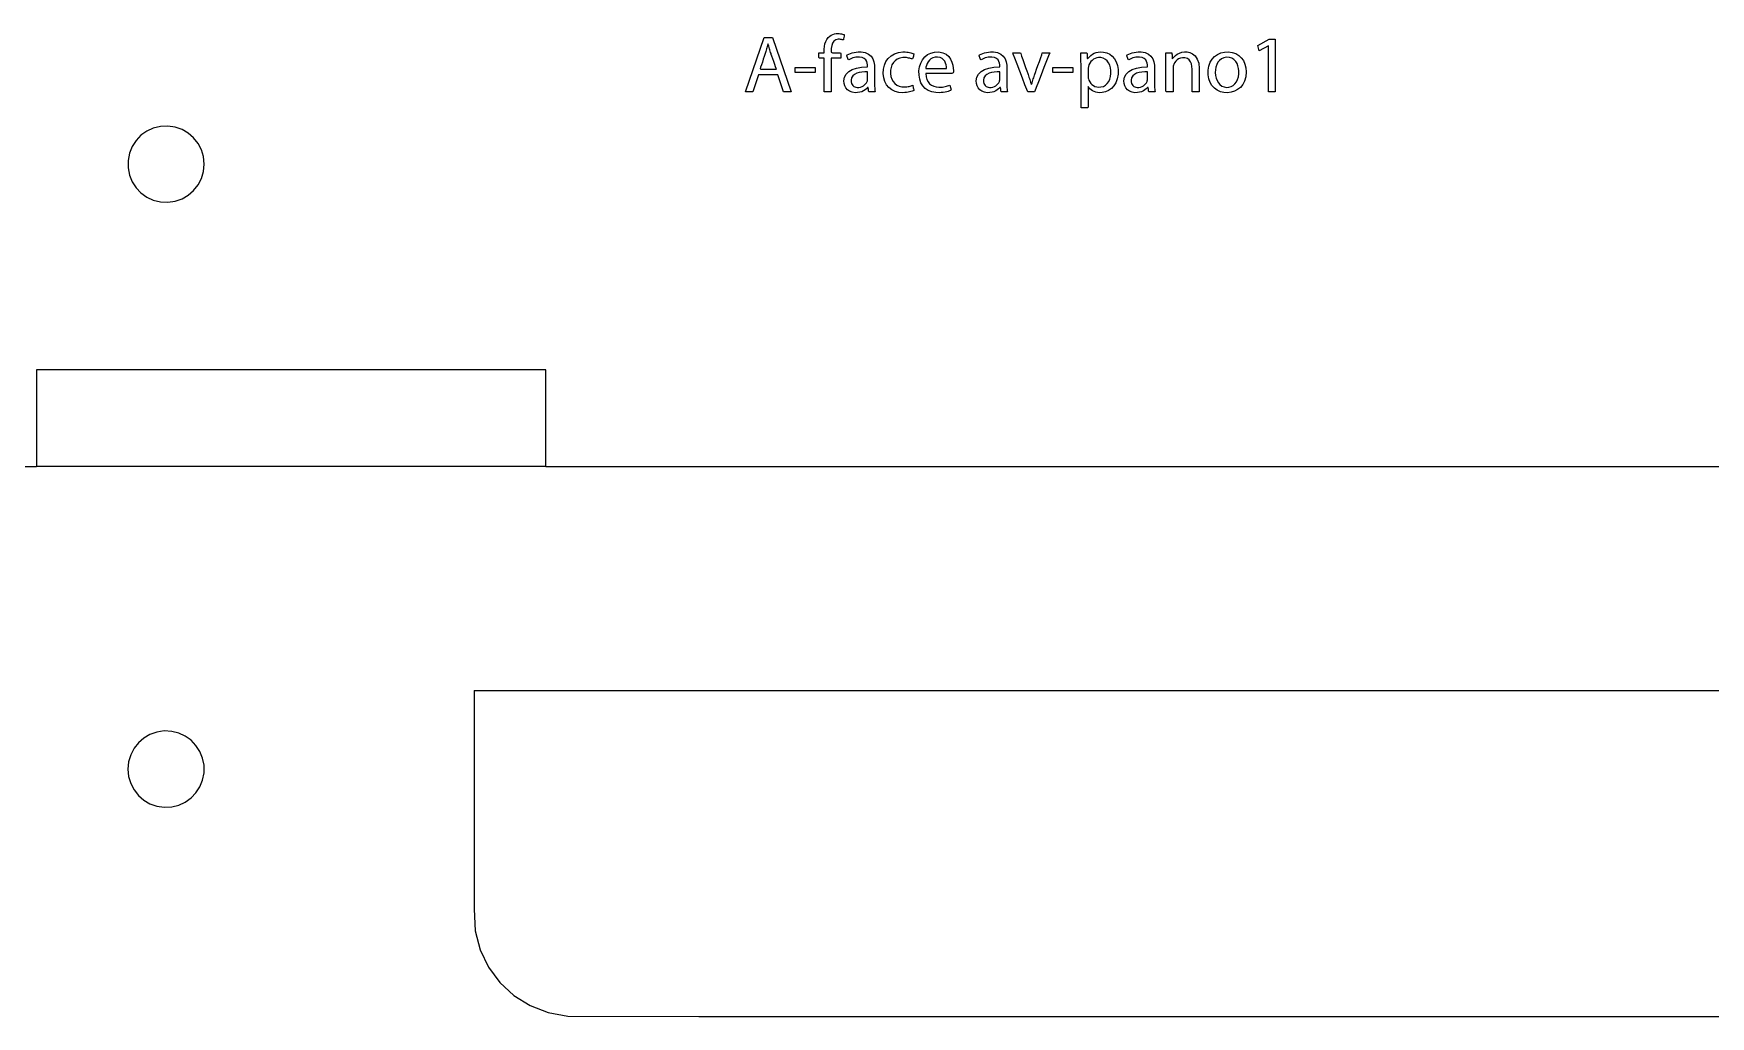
# Model space of a CAD drawing. Header units: metres. Extents: x 0 to 728, y 1000 to 1425.
# Drawn here: x 169.8 to 235.7, y 1282.9 to 1321.5 of the extents above; entities that cross this region are included whole.
import ezdxf

# ---------------------------------------------------------------- set-up
doc = ezdxf.new("R2010")
doc.units = ezdxf.units.M

msp = doc.modelspace()

# ---------------------------------------------------------------- linework, layer by layer
at = {"layer": 'COMPONENT1'}
for p, q in [((174.226, 1317.678), (173.999, 1317.515)), ((174.482, 1317.798), (174.226, 1317.678)), ((174.762, 1317.867), (174.482, 1317.798)), ((175.058, 1317.881), (174.762, 1317.867)), ((175.347, 1317.839), (175.058, 1317.881)), ((175.616, 1317.744), (175.347, 1317.839)), ((175.858, 1317.602), (175.616, 1317.744)), ((176.068, 1317.419), (175.858, 1317.602)), ((173.654, 1317.079), (173.547, 1316.817)), ((173.806, 1317.314), (173.654, 1317.079)), ((173.999, 1317.515), (173.806, 1317.314)), ((176.241, 1317.2), (176.068, 1317.419)), ((176.372, 1316.951), (176.241, 1317.2)), ((176.454, 1316.677), (176.372, 1316.951)), ((173.547, 1316.817), (173.49, 1316.532)), ((173.49, 1316.532), (173.49, 1316.235)), ((176.483, 1316.383), (176.454, 1316.677)), ((176.454, 1316.09), (176.483, 1316.383)), ((173.49, 1316.235), (173.547, 1315.95)), ((173.547, 1315.95), (173.654, 1315.688)), ((173.654, 1315.688), (173.806, 1315.453)), ((176.241, 1315.566), (176.372, 1315.816)), ((176.372, 1315.816), (176.454, 1316.09)), ((173.806, 1315.453), (173.999, 1315.251)), ((173.999, 1315.251), (174.226, 1315.088)), ((174.226, 1315.088), (174.482, 1314.969)), ((174.482, 1314.969), (174.762, 1314.9)), ((175.347, 1314.928), (175.616, 1315.023)), ((175.616, 1315.023), (175.858, 1315.164)), ((175.858, 1315.164), (176.068, 1315.348)), ((176.068, 1315.348), (176.241, 1315.566)), ((174.762, 1314.9), (175.058, 1314.885)), ((175.058, 1314.885), (175.347, 1314.928)), ((189.9, 1308.3), (169.9, 1308.3)), ((169.9, 1308.3), (169.9, 1304.5)), ((189.9, 1304.5), (189.9, 1308.3)), ((143.222, 1304.5), (169.9, 1304.5)), ((189.9, 1304.5), (169.9, 1304.5)), ((189.9, 1304.5), (246.402, 1304.5)), ((187.083, 1295.699), (187.083, 1294.626)), ((187.083, 1295.699), (261.083, 1295.699)), ((187.083, 1294.626), (187.083, 1293.553)), ((174.351, 1293.977), (174.109, 1293.835)), ((174.619, 1294.071), (174.351, 1293.977)), ((174.908, 1294.114), (174.619, 1294.071)), ((175.205, 1294.1), (174.908, 1294.114)), ((175.484, 1294.03), (175.205, 1294.1)), ((175.74, 1293.911), (175.484, 1294.03)), ((175.967, 1293.748), (175.74, 1293.911)), ((173.725, 1293.433), (173.594, 1293.183)), ((173.898, 1293.652), (173.725, 1293.433)), ((174.109, 1293.835), (173.898, 1293.652)), ((176.16, 1293.546), (175.967, 1293.748)), ((176.313, 1293.312), (176.16, 1293.546)), ((176.42, 1293.049), (176.313, 1293.312)), ((187.083, 1293.553), (187.083, 1292.48)), ((173.512, 1292.909), (173.483, 1292.616)), ((173.483, 1292.616), (173.512, 1292.323)), ((173.594, 1293.183), (173.512, 1292.909)), ((176.476, 1292.765), (176.42, 1293.049)), ((176.476, 1292.467), (176.476, 1292.765)), ((173.512, 1292.323), (173.594, 1292.049)), ((173.594, 1292.049), (173.725, 1291.799)), ((176.16, 1291.686), (176.313, 1291.92)), ((176.313, 1291.92), (176.42, 1292.183)), ((176.42, 1292.183), (176.476, 1292.467)), ((187.083, 1292.48), (187.083, 1291.407)), ((173.725, 1291.799), (173.898, 1291.58)), ((173.898, 1291.58), (174.109, 1291.397)), ((174.109, 1291.397), (174.351, 1291.255)), ((174.351, 1291.255), (174.619, 1291.16)), ((175.484, 1291.202), (175.74, 1291.321)), ((175.74, 1291.321), (175.967, 1291.484)), ((175.967, 1291.484), (176.16, 1291.686)), ((187.083, 1291.407), (187.083, 1290.333)), ((174.619, 1291.16), (174.908, 1291.118)), ((174.908, 1291.118), (175.205, 1291.132)), ((175.205, 1291.132), (175.484, 1291.202)), ((187.083, 1290.333), (187.083, 1289.26)), ((187.083, 1289.26), (187.083, 1288.187)), ((187.083, 1288.187), (187.083, 1287.114)), ((187.083, 1287.114), (187.133, 1286.266)), ((187.133, 1286.266), (187.328, 1285.519)), ((187.328, 1285.519), (187.655, 1284.837)), ((187.655, 1284.837), (188.1, 1284.234)), ((188.1, 1284.234), (188.649, 1283.725)), ((188.649, 1283.725), (189.285, 1283.325)), ((189.285, 1283.325), (189.995, 1283.049)), ((189.995, 1283.049), (190.763, 1282.912)), ((190.763, 1282.912), (195.912, 1282.899)), ((195.912, 1282.899), (203.961, 1282.899)), ((203.961, 1282.899), (212.01, 1282.899)), ((212.01, 1282.899), (220.059, 1282.899)), ((220.059, 1282.899), (228.108, 1282.899)), ((228.108, 1282.899), (236.156, 1282.899))]:
    msp.add_line(p, q, dxfattribs=at)
at = {"layer": 'COMPONENT3'}
for p, q in [((197.75, 1319.224), (198.48, 1321.364)), ((198.48, 1321.364), (198.81, 1321.364)), ((198.578, 1320.909), (198.565, 1320.861)), ((198.591, 1320.956), (198.578, 1320.909)), ((198.603, 1321.004), (198.591, 1320.956)), ((198.615, 1321.051), (198.603, 1321.004)), ((198.643, 1321.105), (198.615, 1321.051)), ((198.654, 1321.059), (198.643, 1321.105)), ((198.666, 1321.013), (198.654, 1321.059)), ((198.679, 1320.966), (198.666, 1321.013)), ((198.692, 1320.919), (198.679, 1320.966)), ((198.706, 1320.87), (198.692, 1320.919)), ((198.81, 1321.364), (199.541, 1319.224)), ((200.839, 1320.823), (200.841, 1320.898)), ((200.841, 1320.898), (200.851, 1321.004)), ((200.851, 1321.004), (200.871, 1321.103)), ((200.871, 1321.103), (200.902, 1321.196)), ((200.902, 1321.196), (200.944, 1321.279)), ((200.944, 1321.279), (200.998, 1321.352)), ((200.998, 1321.352), (201.056, 1321.405)), ((201.056, 1321.405), (201.116, 1321.444)), ((201.118, 1320.928), (201.115, 1320.843)), ((201.116, 1321.444), (201.179, 1321.475)), ((201.133, 1321.038), (201.118, 1320.928)), ((201.165, 1321.135), (201.133, 1321.038)), ((201.217, 1321.212), (201.165, 1321.135)), ((201.179, 1321.475), (201.245, 1321.496)), ((201.291, 1321.265), (201.217, 1321.212)), ((201.245, 1321.496), (201.313, 1321.509)), ((201.393, 1321.288), (201.291, 1321.265)), ((201.313, 1321.509), (201.38, 1321.514)), ((201.38, 1321.514), (201.433, 1321.512)), ((201.447, 1321.287), (201.393, 1321.288)), ((201.433, 1321.512), (201.48, 1321.508)), ((201.483, 1321.284), (201.447, 1321.287)), ((201.48, 1321.508), (201.524, 1321.501)), ((201.515, 1321.279), (201.483, 1321.284)), ((201.543, 1321.272), (201.515, 1321.279)), ((201.524, 1321.501), (201.563, 1321.492)), ((201.568, 1321.263), (201.543, 1321.272)), ((201.563, 1321.492), (201.598, 1321.481)), ((201.594, 1321.268), (201.568, 1321.263)), ((201.601, 1321.308), (201.594, 1321.268)), ((201.598, 1321.481), (201.628, 1321.47)), ((201.611, 1321.361), (201.601, 1321.308)), ((201.62, 1321.414), (201.611, 1321.361)), ((201.628, 1321.47), (201.62, 1321.414)), ((217.87, 1321.047), (218.32, 1321.288)), ((217.923, 1320.834), (217.87, 1321.047)), ((218.289, 1321.028), (217.923, 1320.834)), ((218.289, 1319.224), (218.289, 1321.028)), ((218.32, 1321.288), (218.559, 1321.288)), ((218.559, 1321.288), (218.559, 1319.224)), ((198.373, 1320.285), (198.342, 1320.193)), ((198.41, 1320.394), (198.373, 1320.285)), ((198.448, 1320.507), (198.41, 1320.394)), ((198.483, 1320.61), (198.448, 1320.507)), ((198.51, 1320.688), (198.483, 1320.61)), ((198.524, 1320.729), (198.51, 1320.688)), ((198.535, 1320.764), (198.524, 1320.729)), ((198.55, 1320.812), (198.535, 1320.764)), ((198.565, 1320.861), (198.55, 1320.812)), ((198.72, 1320.821), (198.706, 1320.87)), ((198.736, 1320.772), (198.72, 1320.821)), ((198.75, 1320.729), (198.736, 1320.772)), ((198.762, 1320.695), (198.75, 1320.729)), ((198.787, 1320.622), (198.762, 1320.695)), ((198.821, 1320.523), (198.787, 1320.622)), ((198.86, 1320.412), (198.821, 1320.523)), ((198.898, 1320.301), (198.86, 1320.412)), ((198.931, 1320.206), (198.898, 1320.301)), ((200.626, 1320.754), (200.655, 1320.761)), ((200.626, 1320.72), (200.626, 1320.754)), ((200.626, 1320.67), (200.626, 1320.72)), ((200.626, 1320.617), (200.626, 1320.67)), ((200.626, 1320.572), (200.626, 1320.617)), ((200.636, 1320.548), (200.626, 1320.572)), ((200.672, 1320.548), (200.636, 1320.548)), ((200.655, 1320.761), (200.701, 1320.761)), ((200.723, 1320.548), (200.672, 1320.548)), ((200.701, 1320.761), (200.755, 1320.761)), ((200.776, 1320.548), (200.723, 1320.548)), ((200.755, 1320.761), (200.803, 1320.761)), ((200.839, 1320.548), (200.776, 1320.548)), ((200.803, 1320.761), (200.834, 1320.761)), ((200.834, 1320.761), (200.839, 1320.789)), ((200.839, 1320.789), (200.839, 1320.823)), ((200.839, 1320.468), (200.839, 1320.548)), ((200.839, 1320.228), (200.839, 1320.468)), ((200.839, 1319.906), (200.839, 1320.228)), ((201.115, 1320.843), (201.115, 1320.816)), ((201.115, 1320.816), (201.115, 1320.776)), ((201.115, 1320.776), (201.169, 1320.761)), ((201.117, 1320.548), (201.115, 1320.487)), ((201.115, 1320.487), (201.115, 1320.262)), ((201.115, 1320.262), (201.115, 1319.945)), ((201.158, 1320.548), (201.117, 1320.548)), ((201.236, 1320.548), (201.158, 1320.548)), ((201.169, 1320.761), (201.251, 1320.761)), ((201.329, 1320.548), (201.236, 1320.548)), ((201.251, 1320.761), (201.345, 1320.761)), ((201.416, 1320.548), (201.329, 1320.548)), ((201.345, 1320.761), (201.429, 1320.761)), ((201.487, 1320.55), (201.416, 1320.548)), ((201.429, 1320.761), (201.48, 1320.761)), ((201.48, 1320.761), (201.487, 1320.725)), ((201.487, 1320.725), (201.487, 1320.677)), ((201.487, 1320.677), (201.487, 1320.623)), ((201.487, 1320.623), (201.487, 1320.577)), ((201.487, 1320.577), (201.487, 1320.55)), ((201.733, 1320.636), (201.748, 1320.673)), ((201.744, 1320.604), (201.733, 1320.636)), ((201.757, 1320.566), (201.744, 1320.604)), ((201.748, 1320.673), (201.808, 1320.704)), ((201.77, 1320.527), (201.757, 1320.566)), ((201.78, 1320.495), (201.77, 1320.527)), ((201.808, 1320.485), (201.78, 1320.495)), ((201.808, 1320.704), (201.873, 1320.73)), ((201.858, 1320.512), (201.808, 1320.485)), ((201.911, 1320.535), (201.858, 1320.512)), ((201.873, 1320.73), (201.944, 1320.753)), ((201.967, 1320.554), (201.911, 1320.535)), ((201.944, 1320.753), (202.018, 1320.771)), ((202.026, 1320.569), (201.967, 1320.554)), ((202.018, 1320.771), (202.095, 1320.784)), ((202.086, 1320.579), (202.026, 1320.569)), ((202.148, 1320.585), (202.086, 1320.579)), ((202.095, 1320.784), (202.175, 1320.791)), ((202.228, 1320.586), (202.148, 1320.585)), ((202.175, 1320.791), (202.288, 1320.791)), ((202.336, 1320.567), (202.228, 1320.586)), ((202.288, 1320.791), (202.454, 1320.763)), ((202.416, 1320.528), (202.336, 1320.567)), ((202.472, 1320.475), (202.416, 1320.528)), ((202.454, 1320.763), (202.583, 1320.705)), ((202.509, 1320.412), (202.472, 1320.475)), ((202.53, 1320.346), (202.509, 1320.412)), ((202.539, 1320.282), (202.53, 1320.346)), ((202.541, 1320.232), (202.539, 1320.282)), ((202.541, 1320.202), (202.541, 1320.232)), ((202.583, 1320.705), (202.679, 1320.622)), ((202.679, 1320.622), (202.747, 1320.519)), ((202.747, 1320.519), (202.79, 1320.402)), ((202.79, 1320.402), (202.812, 1320.277)), ((202.812, 1320.277), (202.817, 1320.166)), ((203.166, 1320.11), (203.203, 1320.268)), ((203.203, 1320.268), (203.267, 1320.409)), ((203.267, 1320.409), (203.355, 1320.533)), ((203.355, 1320.533), (203.468, 1320.635)), ((203.502, 1320.281), (203.464, 1320.18)), ((203.468, 1320.635), (203.601, 1320.714)), ((203.556, 1320.371), (203.502, 1320.281)), ((203.626, 1320.447), (203.556, 1320.371)), ((203.601, 1320.714), (203.755, 1320.767)), ((203.712, 1320.506), (203.626, 1320.447)), ((203.814, 1320.548), (203.712, 1320.506)), ((203.755, 1320.767), (203.927, 1320.791)), ((203.931, 1320.569), (203.814, 1320.548)), ((203.927, 1320.791), (204.025, 1320.792)), ((204.015, 1320.57), (203.931, 1320.569)), ((204.067, 1320.566), (204.015, 1320.57)), ((204.025, 1320.792), (204.083, 1320.788)), ((204.115, 1320.56), (204.067, 1320.566)), ((204.083, 1320.788), (204.139, 1320.78)), ((204.158, 1320.551), (204.115, 1320.56)), ((204.139, 1320.78), (204.192, 1320.771)), ((204.198, 1320.541), (204.158, 1320.551)), ((204.192, 1320.771), (204.241, 1320.759)), ((204.233, 1320.529), (204.198, 1320.541)), ((204.265, 1320.517), (204.233, 1320.529)), ((204.241, 1320.759), (204.285, 1320.746)), ((204.312, 1320.517), (204.265, 1320.517)), ((204.285, 1320.746), (204.324, 1320.731)), ((204.321, 1320.546), (204.312, 1320.517)), ((204.332, 1320.582), (204.321, 1320.546)), ((204.324, 1320.731), (204.358, 1320.716)), ((204.343, 1320.621), (204.332, 1320.582)), ((204.354, 1320.658), (204.343, 1320.621)), ((204.363, 1320.689), (204.354, 1320.658)), ((204.358, 1320.716), (204.363, 1320.689)), ((204.586, 1320.203), (204.632, 1320.351)), ((204.632, 1320.351), (204.7, 1320.483)), ((204.7, 1320.483), (204.79, 1320.595)), ((204.79, 1320.595), (204.899, 1320.685)), ((204.856, 1320.263), (204.837, 1320.189)), ((204.884, 1320.337), (204.856, 1320.263)), ((204.922, 1320.407), (204.884, 1320.337)), ((204.899, 1320.685), (205.028, 1320.749)), ((204.972, 1320.47), (204.922, 1320.407)), ((205.033, 1320.524), (204.972, 1320.47)), ((205.028, 1320.749), (205.174, 1320.785)), ((205.106, 1320.564), (205.033, 1320.524)), ((205.193, 1320.588), (205.106, 1320.564)), ((205.174, 1320.785), (205.341, 1320.791)), ((205.295, 1320.591), (205.193, 1320.588)), ((205.392, 1320.573), (205.295, 1320.591)), ((205.341, 1320.791), (205.501, 1320.76)), ((205.47, 1320.536), (205.392, 1320.573)), ((205.532, 1320.484), (205.47, 1320.536)), ((205.501, 1320.76), (205.629, 1320.698)), ((205.578, 1320.422), (205.532, 1320.484)), ((205.611, 1320.352), (205.578, 1320.422)), ((205.633, 1320.28), (205.611, 1320.352)), ((205.629, 1320.698), (205.731, 1320.612)), ((205.644, 1320.208), (205.633, 1320.28)), ((205.731, 1320.612), (205.807, 1320.508)), ((205.807, 1320.508), (205.86, 1320.393)), ((205.86, 1320.393), (205.895, 1320.274)), ((205.895, 1320.274), (205.912, 1320.157)), ((206.93, 1320.636), (206.946, 1320.673)), ((206.941, 1320.604), (206.93, 1320.636)), ((206.954, 1320.566), (206.941, 1320.604)), ((206.946, 1320.673), (207.005, 1320.704)), ((206.967, 1320.527), (206.954, 1320.566)), ((206.978, 1320.495), (206.967, 1320.527)), ((207.005, 1320.485), (206.978, 1320.495)), ((207.005, 1320.704), (207.07, 1320.73)), ((207.055, 1320.512), (207.005, 1320.485)), ((207.108, 1320.535), (207.055, 1320.512)), ((207.07, 1320.73), (207.141, 1320.753)), ((207.165, 1320.554), (207.108, 1320.535)), ((207.141, 1320.753), (207.215, 1320.771)), ((207.223, 1320.569), (207.165, 1320.554)), ((207.215, 1320.771), (207.293, 1320.784)), ((207.284, 1320.579), (207.223, 1320.569)), ((207.345, 1320.585), (207.284, 1320.579)), ((207.293, 1320.784), (207.372, 1320.791)), ((207.425, 1320.586), (207.345, 1320.585)), ((207.372, 1320.791), (207.485, 1320.791)), ((207.533, 1320.567), (207.425, 1320.586)), ((207.485, 1320.791), (207.651, 1320.763)), ((207.613, 1320.528), (207.533, 1320.567)), ((207.669, 1320.475), (207.613, 1320.528)), ((207.651, 1320.763), (207.78, 1320.705)), ((207.706, 1320.412), (207.669, 1320.475)), ((207.727, 1320.346), (207.706, 1320.412)), ((207.736, 1320.282), (207.727, 1320.346)), ((207.738, 1320.232), (207.736, 1320.282)), ((207.738, 1320.202), (207.738, 1320.232)), ((207.78, 1320.705), (207.877, 1320.622)), ((207.877, 1320.622), (207.944, 1320.519)), ((207.944, 1320.519), (207.987, 1320.402)), ((207.987, 1320.402), (208.009, 1320.277)), ((208.009, 1320.277), (208.015, 1320.166)), ((208.269, 1320.708), (208.249, 1320.761)), ((208.249, 1320.761), (208.299, 1320.761)), ((208.331, 1320.547), (208.269, 1320.708)), ((208.299, 1320.761), (208.347, 1320.761)), ((208.42, 1320.311), (208.331, 1320.547)), ((208.347, 1320.761), (208.401, 1320.761)), ((208.401, 1320.761), (208.455, 1320.761)), ((208.525, 1320.035), (208.42, 1320.311)), ((208.455, 1320.761), (208.502, 1320.761)), ((208.502, 1320.761), (208.548, 1320.761)), ((208.548, 1320.761), (208.56, 1320.725)), ((208.56, 1320.725), (208.594, 1320.629)), ((208.594, 1320.629), (208.641, 1320.494)), ((208.641, 1320.494), (208.696, 1320.339)), ((208.696, 1320.339), (208.751, 1320.182)), ((209.186, 1320.109), (209.238, 1320.259)), ((209.238, 1320.259), (209.293, 1320.418)), ((209.293, 1320.418), (209.344, 1320.566)), ((209.344, 1320.566), (209.385, 1320.683)), ((209.385, 1320.683), (209.408, 1320.752)), ((209.408, 1320.752), (209.438, 1320.761)), ((209.438, 1320.761), (209.478, 1320.761)), ((209.576, 1320.436), (209.474, 1320.176)), ((209.478, 1320.761), (209.528, 1320.761)), ((209.528, 1320.761), (209.582, 1320.761)), ((209.656, 1320.639), (209.576, 1320.436)), ((209.582, 1320.761), (209.633, 1320.761)), ((209.633, 1320.761), (209.674, 1320.761)), ((209.7, 1320.75), (209.656, 1320.639)), ((209.674, 1320.761), (209.7, 1320.75)), ((210.916, 1320.756), (210.951, 1320.761)), ((210.919, 1320.702), (210.916, 1320.756)), ((210.921, 1320.645), (210.919, 1320.702)), ((210.923, 1320.587), (210.921, 1320.645)), ((210.925, 1320.527), (210.923, 1320.587)), ((210.927, 1320.464), (210.925, 1320.527)), ((210.928, 1320.399), (210.927, 1320.464)), ((210.929, 1320.33), (210.928, 1320.399)), ((210.929, 1320.259), (210.929, 1320.33)), ((210.929, 1320.189), (210.929, 1320.259)), ((210.951, 1320.761), (210.99, 1320.761)), ((210.99, 1320.761), (211.034, 1320.761)), ((211.034, 1320.761), (211.08, 1320.761)), ((211.08, 1320.761), (211.12, 1320.761)), ((211.12, 1320.761), (211.15, 1320.761)), ((211.15, 1320.761), (211.166, 1320.726)), ((211.166, 1320.726), (211.168, 1320.687)), ((211.168, 1320.687), (211.171, 1320.639)), ((211.171, 1320.639), (211.174, 1320.591)), ((211.174, 1320.591), (211.177, 1320.547)), ((211.177, 1320.547), (211.179, 1320.514)), ((211.179, 1320.514), (211.215, 1320.542)), ((211.215, 1320.542), (211.264, 1320.603)), ((211.241, 1320.281), (211.223, 1320.224)), ((211.273, 1320.349), (211.241, 1320.281)), ((211.264, 1320.603), (211.32, 1320.656)), ((211.314, 1320.409), (211.273, 1320.349)), ((211.364, 1320.461), (211.314, 1320.409)), ((211.32, 1320.656), (211.382, 1320.701)), ((211.42, 1320.504), (211.364, 1320.461)), ((211.382, 1320.701), (211.451, 1320.737)), ((211.482, 1320.536), (211.42, 1320.504)), ((211.451, 1320.737), (211.526, 1320.764)), ((211.548, 1320.558), (211.482, 1320.536)), ((211.526, 1320.764), (211.607, 1320.783)), ((211.617, 1320.569), (211.548, 1320.558)), ((211.607, 1320.783), (211.694, 1320.792)), ((211.707, 1320.567), (211.617, 1320.569)), ((211.694, 1320.792), (211.812, 1320.788)), ((211.803, 1320.543), (211.707, 1320.567)), ((211.886, 1320.499), (211.803, 1320.543)), ((211.812, 1320.788), (211.94, 1320.758)), ((211.956, 1320.437), (211.886, 1320.499)), ((211.94, 1320.758), (212.057, 1320.702)), ((212.013, 1320.361), (211.956, 1320.437)), ((212.057, 1320.271), (212.013, 1320.361)), ((212.057, 1320.702), (212.159, 1320.622)), ((212.086, 1320.172), (212.057, 1320.271)), ((212.159, 1320.622), (212.245, 1320.52)), ((212.245, 1320.52), (212.312, 1320.397)), ((212.312, 1320.397), (212.359, 1320.256)), ((212.359, 1320.256), (212.384, 1320.099)), ((212.731, 1320.636), (212.746, 1320.673)), ((212.742, 1320.604), (212.731, 1320.636)), ((212.755, 1320.566), (212.742, 1320.604)), ((212.746, 1320.673), (212.806, 1320.704)), ((212.768, 1320.527), (212.755, 1320.566)), ((212.778, 1320.495), (212.768, 1320.527)), ((212.806, 1320.485), (212.778, 1320.495)), ((212.806, 1320.704), (212.871, 1320.73)), ((212.856, 1320.512), (212.806, 1320.485)), ((212.909, 1320.535), (212.856, 1320.512)), ((212.871, 1320.73), (212.941, 1320.753)), ((212.965, 1320.554), (212.909, 1320.535)), ((212.941, 1320.753), (213.016, 1320.771)), ((213.024, 1320.569), (212.965, 1320.554)), ((213.016, 1320.771), (213.093, 1320.784)), ((213.085, 1320.579), (213.024, 1320.569)), ((213.146, 1320.585), (213.085, 1320.579)), ((213.093, 1320.784), (213.173, 1320.791)), ((213.226, 1320.586), (213.146, 1320.585)), ((213.173, 1320.791), (213.286, 1320.791)), ((213.334, 1320.567), (213.226, 1320.586)), ((213.286, 1320.791), (213.452, 1320.763)), ((213.414, 1320.528), (213.334, 1320.567)), ((213.47, 1320.475), (213.414, 1320.528)), ((213.452, 1320.763), (213.581, 1320.705)), ((213.507, 1320.412), (213.47, 1320.475)), ((213.528, 1320.346), (213.507, 1320.412)), ((213.537, 1320.282), (213.528, 1320.346)), ((213.539, 1320.232), (213.537, 1320.282)), ((213.539, 1320.202), (213.539, 1320.232)), ((213.581, 1320.705), (213.677, 1320.622)), ((213.677, 1320.622), (213.745, 1320.519)), ((213.745, 1320.519), (213.788, 1320.402)), ((213.788, 1320.402), (213.81, 1320.277)), ((213.81, 1320.277), (213.815, 1320.166)), ((214.256, 1320.723), (214.255, 1320.761)), ((214.255, 1320.761), (214.323, 1320.761)), ((214.259, 1320.665), (214.256, 1320.723)), ((214.262, 1320.606), (214.259, 1320.665)), ((214.264, 1320.546), (214.262, 1320.606)), ((214.265, 1320.482), (214.264, 1320.546)), ((214.266, 1320.416), (214.265, 1320.482)), ((214.266, 1320.345), (214.266, 1320.416)), ((214.266, 1320.277), (214.266, 1320.345)), ((214.266, 1320.103), (214.266, 1320.277)), ((214.323, 1320.761), (214.377, 1320.761)), ((214.377, 1320.761), (214.431, 1320.761)), ((214.431, 1320.761), (214.475, 1320.761)), ((214.475, 1320.761), (214.501, 1320.754)), ((214.501, 1320.754), (214.503, 1320.721)), ((214.503, 1320.721), (214.506, 1320.672)), ((214.506, 1320.672), (214.51, 1320.615)), ((214.51, 1320.615), (214.513, 1320.562)), ((214.513, 1320.562), (214.516, 1320.522)), ((214.516, 1320.522), (214.581, 1320.591)), ((214.552, 1320.231), (214.547, 1320.191)), ((214.561, 1320.267), (214.552, 1320.231)), ((214.573, 1320.301), (214.561, 1320.267)), ((214.605, 1320.368), (214.573, 1320.301)), ((214.581, 1320.591), (214.639, 1320.651)), ((214.649, 1320.428), (214.605, 1320.368)), ((214.639, 1320.651), (214.71, 1320.703)), ((214.703, 1320.479), (214.649, 1320.428)), ((214.765, 1320.521), (214.703, 1320.479)), ((214.71, 1320.703), (214.793, 1320.746)), ((214.836, 1320.549), (214.765, 1320.521)), ((214.793, 1320.746), (214.888, 1320.777)), ((214.912, 1320.563), (214.836, 1320.549)), ((214.888, 1320.777), (214.994, 1320.792)), ((215.013, 1320.558), (214.912, 1320.563)), ((214.994, 1320.792), (215.098, 1320.789)), ((215.106, 1320.528), (215.013, 1320.558)), ((215.098, 1320.789), (215.206, 1320.765)), ((215.178, 1320.475), (215.106, 1320.528)), ((215.232, 1320.404), (215.178, 1320.475)), ((215.206, 1320.765), (215.314, 1320.714)), ((215.268, 1320.317), (215.232, 1320.404)), ((215.288, 1320.218), (215.268, 1320.317)), ((215.314, 1320.714), (215.414, 1320.632)), ((215.414, 1320.632), (215.497, 1320.512)), ((215.497, 1320.512), (215.553, 1320.35)), ((215.553, 1320.35), (215.574, 1320.138)), ((215.921, 1320.07), (215.949, 1320.237)), ((215.949, 1320.237), (216.003, 1320.384)), ((216.003, 1320.384), (216.081, 1320.51)), ((216.081, 1320.51), (216.178, 1320.614)), ((216.178, 1320.614), (216.294, 1320.696)), ((216.261, 1320.295), (216.228, 1320.198)), ((216.308, 1320.384), (216.261, 1320.295)), ((216.294, 1320.696), (216.424, 1320.753)), ((216.369, 1320.461), (216.308, 1320.384)), ((216.445, 1320.522), (216.369, 1320.461)), ((216.424, 1320.753), (216.566, 1320.785)), ((216.537, 1320.563), (216.445, 1320.522)), ((216.643, 1320.582), (216.537, 1320.563)), ((216.566, 1320.785), (216.719, 1320.792)), ((216.758, 1320.575), (216.643, 1320.582)), ((216.719, 1320.792), (216.869, 1320.771)), ((216.857, 1320.543), (216.758, 1320.575)), ((216.939, 1320.489), (216.857, 1320.543)), ((216.869, 1320.771), (217.005, 1320.725)), ((217.006, 1320.417), (216.939, 1320.489)), ((217.005, 1320.725), (217.125, 1320.654)), ((217.058, 1320.333), (217.006, 1320.417)), ((217.095, 1320.24), (217.058, 1320.333)), ((217.12, 1320.142), (217.095, 1320.24)), ((217.125, 1320.654), (217.226, 1320.561)), ((217.226, 1320.561), (217.308, 1320.448)), ((217.308, 1320.448), (217.369, 1320.316)), ((217.369, 1320.316), (217.406, 1320.168)), ((198.258, 1319.897), (198.035, 1319.224)), ((199.017, 1319.897), (198.258, 1319.897)), ((198.342, 1320.193), (198.321, 1320.131)), ((198.321, 1320.131), (198.351, 1320.113)), ((198.351, 1320.113), (198.428, 1320.113)), ((198.428, 1320.113), (198.532, 1320.113)), ((198.532, 1320.113), (198.649, 1320.113)), ((198.649, 1320.113), (198.765, 1320.113)), ((198.765, 1320.113), (198.865, 1320.113)), ((198.865, 1320.113), (198.936, 1320.113)), ((198.954, 1320.138), (198.931, 1320.206)), ((198.936, 1320.113), (198.963, 1320.113)), ((198.963, 1320.113), (198.954, 1320.138)), ((199.246, 1319.224), (199.017, 1319.897)), ((199.699, 1319.98), (199.699, 1320.183)), ((199.699, 1320.183), (200.484, 1320.183)), ((200.484, 1319.98), (199.699, 1319.98)), ((200.484, 1320.183), (200.484, 1319.98)), ((200.839, 1319.579), (200.839, 1319.906)), ((200.839, 1319.326), (200.839, 1319.579)), ((201.115, 1319.945), (201.115, 1319.615)), ((201.115, 1319.615), (201.115, 1319.349)), ((201.617, 1319.652), (201.642, 1319.796)), ((201.624, 1319.551), (201.617, 1319.652)), ((201.642, 1319.796), (201.704, 1319.918)), ((201.704, 1319.918), (201.803, 1320.02)), ((201.803, 1320.02), (201.937, 1320.1)), ((201.917, 1319.778), (201.897, 1319.683)), ((201.897, 1319.683), (201.9, 1319.611)), ((201.9, 1319.611), (201.913, 1319.555)), ((201.964, 1319.853), (201.917, 1319.778)), ((201.937, 1320.1), (202.106, 1320.157)), ((202.031, 1319.911), (201.964, 1319.853)), ((202.117, 1319.953), (202.031, 1319.911)), ((202.106, 1320.157), (202.307, 1320.191)), ((202.215, 1319.982), (202.117, 1319.953)), ((202.323, 1319.999), (202.215, 1319.982)), ((202.307, 1320.191), (202.541, 1320.202)), ((202.435, 1320.008), (202.323, 1319.999)), ((202.547, 1320.008), (202.435, 1320.008)), ((202.467, 1319.534), (202.499, 1319.578)), ((202.499, 1319.578), (202.524, 1319.624)), ((202.524, 1319.624), (202.536, 1319.657)), ((202.536, 1319.657), (202.544, 1319.692)), ((202.544, 1319.692), (202.547, 1319.724)), ((202.547, 1319.968), (202.547, 1320.008)), ((202.547, 1319.927), (202.547, 1319.968)), ((202.547, 1319.88), (202.547, 1319.927)), ((202.547, 1319.832), (202.547, 1319.88)), ((202.547, 1319.789), (202.547, 1319.832)), ((202.547, 1319.757), (202.547, 1319.789)), ((202.547, 1319.724), (202.547, 1319.757)), ((202.817, 1320.166), (202.817, 1320.128)), ((202.817, 1320.128), (202.817, 1320.043)), ((202.817, 1320.043), (202.817, 1319.931)), ((202.817, 1319.931), (202.817, 1319.811)), ((202.817, 1319.811), (202.817, 1319.702)), ((202.817, 1319.702), (202.817, 1319.623)), ((202.817, 1319.623), (202.817, 1319.592)), ((202.817, 1319.592), (202.818, 1319.536)), ((203.157, 1319.939), (203.166, 1320.11)), ((203.176, 1319.775), (203.157, 1319.939)), ((203.221, 1319.628), (203.176, 1319.775)), ((203.289, 1319.499), (203.221, 1319.628)), ((203.444, 1320.07), (203.44, 1319.95)), ((203.44, 1319.95), (203.456, 1319.829)), ((203.464, 1320.18), (203.444, 1320.07)), ((203.456, 1319.829), (203.491, 1319.721)), ((203.491, 1319.721), (203.543, 1319.628)), ((203.543, 1319.628), (203.61, 1319.55)), ((204.563, 1320.042), (204.586, 1320.203)), ((204.564, 1319.874), (204.563, 1320.042)), ((204.591, 1319.718), (204.564, 1319.874)), ((204.641, 1319.578), (204.591, 1319.718)), ((204.715, 1319.457), (204.641, 1319.578)), ((204.827, 1319.942), (204.839, 1319.812)), ((204.872, 1319.942), (204.827, 1319.942)), ((204.837, 1320.189), (204.834, 1320.142)), ((204.834, 1320.142), (204.886, 1320.142)), ((204.839, 1319.812), (204.871, 1319.702)), ((204.871, 1319.702), (204.919, 1319.61)), ((204.991, 1319.942), (204.872, 1319.942)), ((204.886, 1320.142), (204.986, 1320.142)), ((204.919, 1319.61), (204.983, 1319.537)), ((204.986, 1320.142), (205.117, 1320.142)), ((205.161, 1319.942), (204.991, 1319.942)), ((205.117, 1320.142), (205.263, 1320.142)), ((205.356, 1319.942), (205.161, 1319.942)), ((205.263, 1320.142), (205.405, 1320.142)), ((205.552, 1319.942), (205.356, 1319.942)), ((205.405, 1320.142), (205.528, 1320.142)), ((205.528, 1320.142), (205.614, 1320.142)), ((205.725, 1319.942), (205.552, 1319.942)), ((205.614, 1320.142), (205.646, 1320.142)), ((205.646, 1320.142), (205.644, 1320.208)), ((205.851, 1319.942), (205.725, 1319.942)), ((205.911, 1319.965), (205.851, 1319.942)), ((205.914, 1319.995), (205.911, 1319.965)), ((205.912, 1320.157), (205.916, 1320.067)), ((205.915, 1320.028), (205.914, 1319.995)), ((205.916, 1320.067), (205.915, 1320.028)), ((206.814, 1319.652), (206.839, 1319.796)), ((206.821, 1319.551), (206.814, 1319.652)), ((206.839, 1319.796), (206.901, 1319.918)), ((206.901, 1319.918), (207, 1320.02)), ((207, 1320.02), (207.134, 1320.1)), ((207.115, 1319.778), (207.094, 1319.683)), ((207.094, 1319.683), (207.097, 1319.611)), ((207.097, 1319.611), (207.11, 1319.555)), ((207.161, 1319.853), (207.115, 1319.778)), ((207.134, 1320.1), (207.303, 1320.157)), ((207.229, 1319.911), (207.161, 1319.853)), ((207.314, 1319.953), (207.229, 1319.911)), ((207.303, 1320.157), (207.505, 1320.191)), ((207.412, 1319.982), (207.314, 1319.953)), ((207.52, 1319.999), (207.412, 1319.982)), ((207.505, 1320.191), (207.738, 1320.202)), ((207.632, 1320.008), (207.52, 1319.999)), ((207.745, 1320.008), (207.632, 1320.008)), ((207.664, 1319.534), (207.696, 1319.578)), ((207.696, 1319.578), (207.721, 1319.624)), ((207.721, 1319.624), (207.733, 1319.657)), ((207.733, 1319.657), (207.741, 1319.692)), ((207.741, 1319.692), (207.744, 1319.724)), ((207.744, 1319.724), (207.745, 1319.757)), ((207.745, 1319.968), (207.745, 1320.008)), ((207.745, 1319.927), (207.745, 1319.968)), ((207.745, 1319.88), (207.745, 1319.927)), ((207.745, 1319.832), (207.745, 1319.88)), ((207.745, 1319.789), (207.745, 1319.832)), ((207.745, 1319.757), (207.745, 1319.789)), ((208.015, 1320.166), (208.015, 1320.128)), ((208.015, 1320.128), (208.015, 1320.043)), ((208.015, 1320.043), (208.015, 1319.931)), ((208.015, 1319.931), (208.015, 1319.811)), ((208.015, 1319.811), (208.015, 1319.702)), ((208.015, 1319.702), (208.015, 1319.623)), ((208.015, 1319.623), (208.015, 1319.592)), ((208.015, 1319.592), (208.015, 1319.536)), ((208.632, 1319.754), (208.525, 1320.035)), ((208.728, 1319.502), (208.632, 1319.754)), ((208.751, 1320.182), (208.799, 1320.044)), ((208.799, 1320.044), (208.834, 1319.944)), ((208.834, 1319.944), (208.849, 1319.901)), ((208.849, 1319.901), (208.866, 1319.853)), ((208.866, 1319.853), (208.884, 1319.802)), ((208.884, 1319.802), (208.9, 1319.752)), ((208.9, 1319.752), (208.916, 1319.703)), ((208.916, 1319.703), (208.931, 1319.655)), ((208.931, 1319.655), (208.945, 1319.607)), ((208.945, 1319.607), (208.959, 1319.56)), ((208.992, 1319.536), (209.006, 1319.583)), ((209.006, 1319.583), (209.021, 1319.631)), ((209.021, 1319.631), (209.036, 1319.679)), ((209.036, 1319.679), (209.053, 1319.728)), ((209.053, 1319.728), (209.07, 1319.777)), ((209.07, 1319.777), (209.087, 1319.828)), ((209.087, 1319.828), (209.106, 1319.879)), ((209.106, 1319.879), (209.118, 1319.914)), ((209.118, 1319.914), (209.143, 1319.988)), ((209.143, 1319.988), (209.186, 1320.109)), ((209.257, 1319.622), (209.169, 1319.399)), ((209.363, 1319.893), (209.257, 1319.622)), ((209.474, 1320.176), (209.363, 1319.893)), ((209.818, 1319.98), (209.818, 1320.183)), ((209.818, 1320.183), (210.602, 1320.183)), ((210.602, 1319.98), (209.818, 1319.98)), ((210.602, 1320.183), (210.602, 1319.98)), ((210.929, 1320.004), (210.929, 1320.189)), ((210.929, 1319.742), (210.929, 1320.004)), ((210.929, 1319.44), (210.929, 1319.742)), ((211.207, 1320.141), (211.205, 1320.102)), ((211.205, 1320.102), (211.205, 1320.071)), ((211.205, 1320.071), (211.205, 1320.028)), ((211.205, 1320.028), (211.205, 1319.979)), ((211.205, 1319.979), (211.205, 1319.931)), ((211.205, 1319.931), (211.205, 1319.89)), ((211.205, 1319.89), (211.205, 1319.849)), ((211.205, 1319.849), (211.206, 1319.82)), ((211.206, 1319.82), (211.208, 1319.791)), ((211.211, 1320.169), (211.207, 1320.141)), ((211.208, 1319.791), (211.212, 1319.763)), ((211.217, 1320.197), (211.211, 1320.169)), ((211.212, 1319.763), (211.218, 1319.737)), ((211.223, 1320.224), (211.217, 1320.197)), ((211.218, 1319.737), (211.238, 1319.676)), ((211.238, 1319.676), (211.27, 1319.613)), ((211.27, 1319.613), (211.311, 1319.557)), ((211.96, 1319.546), (212.016, 1319.625)), ((212.016, 1319.625), (212.06, 1319.72)), ((212.06, 1319.72), (212.089, 1319.827)), ((212.102, 1320.065), (212.086, 1320.172)), ((212.089, 1319.827), (212.103, 1319.947)), ((212.103, 1319.947), (212.102, 1320.065)), ((212.299, 1319.582), (212.221, 1319.453)), ((212.354, 1319.736), (212.299, 1319.582)), ((212.383, 1319.915), (212.354, 1319.736)), ((212.384, 1320.099), (212.383, 1319.915)), ((212.615, 1319.652), (212.64, 1319.796)), ((212.622, 1319.551), (212.615, 1319.652)), ((212.64, 1319.796), (212.702, 1319.918)), ((212.702, 1319.918), (212.801, 1320.02)), ((212.801, 1320.02), (212.935, 1320.1)), ((212.915, 1319.778), (212.895, 1319.683)), ((212.895, 1319.683), (212.898, 1319.611)), ((212.898, 1319.611), (212.911, 1319.555)), ((212.962, 1319.853), (212.915, 1319.778)), ((212.935, 1320.1), (213.104, 1320.157)), ((213.029, 1319.911), (212.962, 1319.853)), ((213.115, 1319.953), (213.029, 1319.911)), ((213.104, 1320.157), (213.305, 1320.191)), ((213.213, 1319.982), (213.115, 1319.953)), ((213.32, 1319.999), (213.213, 1319.982)), ((213.305, 1320.191), (213.539, 1320.202)), ((213.433, 1320.008), (213.32, 1319.999)), ((213.545, 1320.008), (213.433, 1320.008)), ((213.465, 1319.534), (213.497, 1319.578)), ((213.497, 1319.578), (213.522, 1319.624)), ((213.522, 1319.624), (213.534, 1319.657)), ((213.534, 1319.657), (213.541, 1319.692)), ((213.541, 1319.692), (213.545, 1319.724)), ((213.545, 1319.968), (213.545, 1320.008)), ((213.545, 1319.927), (213.545, 1319.968)), ((213.545, 1319.88), (213.545, 1319.927)), ((213.545, 1319.832), (213.545, 1319.88)), ((213.545, 1319.789), (213.545, 1319.832)), ((213.545, 1319.757), (213.545, 1319.789)), ((213.545, 1319.724), (213.545, 1319.757)), ((213.815, 1320.166), (213.815, 1320.128)), ((213.815, 1320.128), (213.815, 1320.043)), ((213.815, 1320.043), (213.815, 1319.931)), ((213.815, 1319.931), (213.815, 1319.811)), ((213.815, 1319.811), (213.815, 1319.702)), ((213.815, 1319.702), (213.815, 1319.623)), ((213.815, 1319.623), (213.815, 1319.592)), ((213.815, 1319.592), (213.816, 1319.536)), ((214.266, 1319.868), (214.266, 1320.103)), ((214.266, 1319.618), (214.266, 1319.868)), ((214.266, 1319.399), (214.266, 1319.618)), ((214.547, 1320.191), (214.545, 1320.148)), ((214.545, 1320.148), (214.545, 1320.092)), ((214.545, 1320.092), (214.545, 1319.948)), ((214.545, 1319.948), (214.545, 1319.755)), ((214.545, 1319.755), (214.545, 1319.549)), ((215.295, 1320.11), (215.288, 1320.218)), ((215.295, 1320.056), (215.295, 1320.11)), ((215.295, 1319.918), (215.295, 1320.056)), ((215.295, 1319.733), (215.295, 1319.918)), ((215.295, 1319.536), (215.295, 1319.733)), ((215.574, 1320.138), (215.574, 1320.083)), ((215.574, 1320.083), (215.574, 1319.941)), ((215.574, 1319.941), (215.574, 1319.75)), ((215.574, 1319.75), (215.574, 1319.546)), ((215.92, 1319.893), (215.921, 1320.07)), ((215.948, 1319.733), (215.92, 1319.893)), ((216, 1319.591), (215.948, 1319.733)), ((216.074, 1319.468), (216, 1319.591)), ((216.209, 1320.094), (216.203, 1319.989)), ((216.203, 1319.989), (216.211, 1319.871)), ((216.228, 1320.198), (216.209, 1320.094)), ((216.211, 1319.871), (216.235, 1319.761)), ((216.235, 1319.761), (216.273, 1319.663)), ((216.273, 1319.663), (216.325, 1319.577)), ((216.325, 1319.577), (216.389, 1319.506)), ((216.976, 1319.539), (217.035, 1319.618)), ((217.035, 1319.618), (217.082, 1319.711)), ((217.082, 1319.711), (217.114, 1319.817)), ((217.114, 1319.817), (217.131, 1319.934)), ((217.132, 1320.043), (217.12, 1320.142)), ((217.131, 1319.934), (217.132, 1320.043)), ((217.355, 1319.647), (217.282, 1319.509)), ((217.402, 1319.812), (217.355, 1319.647)), ((217.419, 1320.005), (217.402, 1319.812)), ((217.406, 1320.168), (217.419, 1320.005)), ((198.035, 1319.224), (197.75, 1319.224)), ((199.541, 1319.224), (199.246, 1319.224)), ((200.839, 1319.224), (200.839, 1319.326)), ((200.913, 1319.224), (200.839, 1319.224)), ((200.981, 1319.224), (200.913, 1319.224)), ((201.049, 1319.224), (200.981, 1319.224)), ((201.115, 1319.225), (201.049, 1319.224)), ((201.115, 1319.349), (201.115, 1319.225)), ((201.649, 1319.461), (201.624, 1319.551)), ((201.693, 1319.379), (201.649, 1319.461)), ((201.755, 1319.307), (201.693, 1319.379)), ((201.835, 1319.249), (201.755, 1319.307)), ((201.934, 1319.209), (201.835, 1319.249)), ((201.913, 1319.555), (201.934, 1319.508)), ((201.934, 1319.508), (201.964, 1319.47)), ((202.05, 1319.19), (201.934, 1319.209)), ((201.964, 1319.47), (202, 1319.439)), ((202, 1319.439), (202.041, 1319.417)), ((202.041, 1319.417), (202.087, 1319.403)), ((202.151, 1319.192), (202.05, 1319.19)), ((202.087, 1319.403), (202.136, 1319.396)), ((202.136, 1319.396), (202.2, 1319.397)), ((202.235, 1319.206), (202.151, 1319.192)), ((202.2, 1319.397), (202.267, 1319.409)), ((202.312, 1319.23), (202.235, 1319.206)), ((202.267, 1319.409), (202.328, 1319.43)), ((202.381, 1319.263), (202.312, 1319.23)), ((202.328, 1319.43), (202.381, 1319.458)), ((202.381, 1319.458), (202.428, 1319.493)), ((202.443, 1319.303), (202.381, 1319.263)), ((202.428, 1319.493), (202.467, 1319.534)), ((202.496, 1319.347), (202.443, 1319.303)), ((202.541, 1319.396), (202.496, 1319.347)), ((202.569, 1319.397), (202.541, 1319.396)), ((202.572, 1319.365), (202.569, 1319.397)), ((202.577, 1319.326), (202.572, 1319.365)), ((202.581, 1319.286), (202.577, 1319.326)), ((202.585, 1319.252), (202.581, 1319.286)), ((202.61, 1319.224), (202.585, 1319.252)), ((202.649, 1319.224), (202.61, 1319.224)), ((202.699, 1319.224), (202.649, 1319.224)), ((202.751, 1319.224), (202.699, 1319.224)), ((202.798, 1319.224), (202.751, 1319.224)), ((202.839, 1319.23), (202.798, 1319.224)), ((202.818, 1319.536), (202.819, 1319.481)), ((202.819, 1319.481), (202.821, 1319.427)), ((202.821, 1319.427), (202.824, 1319.375)), ((202.824, 1319.375), (202.828, 1319.324)), ((202.828, 1319.324), (202.833, 1319.276)), ((202.833, 1319.276), (202.839, 1319.23)), ((203.381, 1319.39), (203.289, 1319.499)), ((203.493, 1319.302), (203.381, 1319.39)), ((203.624, 1319.239), (203.493, 1319.302)), ((203.61, 1319.55), (203.69, 1319.489)), ((203.774, 1319.2), (203.624, 1319.239)), ((203.69, 1319.489), (203.783, 1319.446)), ((203.93, 1319.189), (203.774, 1319.2)), ((203.783, 1319.446), (203.885, 1319.421)), ((203.885, 1319.421), (203.985, 1319.414)), ((204.004, 1319.192), (203.93, 1319.189)), ((203.985, 1319.414), (204.04, 1319.417)), ((204.073, 1319.198), (204.004, 1319.192)), ((204.04, 1319.417), (204.091, 1319.422)), ((204.137, 1319.208), (204.073, 1319.198)), ((204.091, 1319.422), (204.138, 1319.43)), ((204.196, 1319.221), (204.137, 1319.208)), ((204.138, 1319.43), (204.18, 1319.439)), ((204.18, 1319.439), (204.219, 1319.451)), ((204.248, 1319.235), (204.196, 1319.221)), ((204.219, 1319.451), (204.255, 1319.463)), ((204.294, 1319.25), (204.248, 1319.235)), ((204.255, 1319.463), (204.288, 1319.476)), ((204.288, 1319.476), (204.316, 1319.487)), ((204.333, 1319.264), (204.294, 1319.25)), ((204.316, 1319.487), (204.324, 1319.452)), ((204.324, 1319.452), (204.331, 1319.419)), ((204.331, 1319.419), (204.34, 1319.381)), ((204.364, 1319.278), (204.333, 1319.264)), ((204.34, 1319.381), (204.349, 1319.343)), ((204.349, 1319.343), (204.356, 1319.31)), ((204.356, 1319.31), (204.364, 1319.278)), ((204.811, 1319.356), (204.715, 1319.457)), ((204.928, 1319.277), (204.811, 1319.356)), ((205.065, 1319.222), (204.928, 1319.277)), ((204.983, 1319.537), (205.059, 1319.481)), ((205.059, 1319.481), (205.146, 1319.441)), ((205.221, 1319.193), (205.065, 1319.222)), ((205.146, 1319.441), (205.241, 1319.417)), ((205.355, 1319.189), (205.221, 1319.193)), ((205.241, 1319.417), (205.342, 1319.408)), ((205.342, 1319.408), (205.417, 1319.409)), ((205.44, 1319.194), (205.355, 1319.189)), ((205.417, 1319.409), (205.482, 1319.413)), ((205.517, 1319.202), (205.44, 1319.194)), ((205.482, 1319.413), (205.541, 1319.42)), ((205.588, 1319.213), (205.517, 1319.202)), ((205.541, 1319.42), (205.595, 1319.429)), ((205.652, 1319.227), (205.588, 1319.213)), ((205.595, 1319.429), (205.645, 1319.441)), ((205.645, 1319.441), (205.69, 1319.454)), ((205.71, 1319.243), (205.652, 1319.227)), ((205.69, 1319.454), (205.732, 1319.468)), ((205.76, 1319.259), (205.71, 1319.243)), ((205.732, 1319.468), (205.771, 1319.484)), ((205.805, 1319.276), (205.76, 1319.259)), ((205.771, 1319.484), (205.786, 1319.463)), ((205.786, 1319.463), (205.793, 1319.433)), ((205.793, 1319.433), (205.802, 1319.398)), ((205.802, 1319.398), (205.812, 1319.361)), ((205.827, 1319.302), (205.805, 1319.276)), ((205.812, 1319.361), (205.82, 1319.327)), ((205.82, 1319.327), (205.827, 1319.302)), ((206.846, 1319.461), (206.821, 1319.551)), ((206.89, 1319.379), (206.846, 1319.461)), ((206.952, 1319.307), (206.89, 1319.379)), ((207.032, 1319.249), (206.952, 1319.307)), ((207.131, 1319.209), (207.032, 1319.249)), ((207.11, 1319.555), (207.132, 1319.508)), ((207.248, 1319.19), (207.131, 1319.209)), ((207.132, 1319.508), (207.161, 1319.47)), ((207.161, 1319.47), (207.197, 1319.439)), ((207.197, 1319.439), (207.239, 1319.417)), ((207.239, 1319.417), (207.285, 1319.403)), ((207.348, 1319.192), (207.248, 1319.19)), ((207.285, 1319.403), (207.334, 1319.396)), ((207.334, 1319.396), (207.398, 1319.397)), ((207.432, 1319.206), (207.348, 1319.192)), ((207.398, 1319.397), (207.465, 1319.409)), ((207.509, 1319.23), (207.432, 1319.206)), ((207.465, 1319.409), (207.525, 1319.43)), ((207.579, 1319.263), (207.509, 1319.23)), ((207.525, 1319.43), (207.578, 1319.458)), ((207.578, 1319.458), (207.625, 1319.493)), ((207.64, 1319.303), (207.579, 1319.263)), ((207.625, 1319.493), (207.664, 1319.534)), ((207.693, 1319.347), (207.64, 1319.303)), ((207.738, 1319.396), (207.693, 1319.347)), ((207.766, 1319.397), (207.738, 1319.396)), ((207.77, 1319.365), (207.766, 1319.397)), ((207.774, 1319.326), (207.77, 1319.365)), ((207.779, 1319.286), (207.774, 1319.326)), ((207.783, 1319.252), (207.779, 1319.286)), ((207.807, 1319.224), (207.783, 1319.252)), ((207.847, 1319.224), (207.807, 1319.224)), ((207.896, 1319.224), (207.847, 1319.224)), ((207.949, 1319.224), (207.896, 1319.224)), ((207.995, 1319.224), (207.949, 1319.224)), ((208.036, 1319.23), (207.995, 1319.224)), ((208.015, 1319.536), (208.016, 1319.481)), ((208.016, 1319.481), (208.018, 1319.427)), ((208.018, 1319.427), (208.021, 1319.375)), ((208.021, 1319.375), (208.025, 1319.324)), ((208.025, 1319.324), (208.03, 1319.276)), ((208.03, 1319.276), (208.036, 1319.23)), ((208.799, 1319.315), (208.728, 1319.502)), ((208.841, 1319.224), (208.799, 1319.315)), ((208.867, 1319.224), (208.841, 1319.224)), ((208.907, 1319.224), (208.867, 1319.224)), ((208.955, 1319.224), (208.907, 1319.224)), ((209.004, 1319.224), (208.955, 1319.224)), ((208.959, 1319.56), (208.971, 1319.513)), ((208.971, 1319.513), (208.992, 1319.536)), ((209.048, 1319.224), (209.004, 1319.224)), ((209.099, 1319.224), (209.048, 1319.224)), ((209.113, 1319.256), (209.099, 1319.224)), ((209.169, 1319.399), (209.113, 1319.256)), ((210.929, 1319.137), (210.929, 1319.44)), ((210.929, 1318.87), (210.929, 1319.137)), ((211.212, 1319.43), (211.205, 1319.376)), ((211.205, 1319.376), (211.205, 1319.272)), ((211.205, 1319.272), (211.205, 1319.134)), ((211.205, 1319.134), (211.205, 1318.98)), ((211.205, 1318.98), (211.205, 1318.831)), ((211.236, 1319.394), (211.212, 1319.43)), ((211.279, 1319.344), (211.236, 1319.394)), ((211.329, 1319.301), (211.279, 1319.344)), ((211.311, 1319.557), (211.36, 1319.508)), ((211.384, 1319.264), (211.329, 1319.301)), ((211.36, 1319.508), (211.416, 1319.468)), ((211.445, 1319.235), (211.384, 1319.264)), ((211.416, 1319.468), (211.478, 1319.438)), ((211.511, 1319.212), (211.445, 1319.235)), ((211.478, 1319.438), (211.545, 1319.418)), ((211.581, 1319.197), (211.511, 1319.212)), ((211.545, 1319.418), (211.616, 1319.409)), ((211.654, 1319.19), (211.581, 1319.197)), ((211.616, 1319.409), (211.712, 1319.414)), ((211.763, 1319.193), (211.654, 1319.19)), ((211.712, 1319.414), (211.807, 1319.439)), ((211.893, 1319.22), (211.763, 1319.193)), ((211.807, 1319.439), (211.89, 1319.484)), ((211.89, 1319.484), (211.96, 1319.546)), ((212.015, 1319.273), (211.893, 1319.22)), ((212.126, 1319.35), (212.015, 1319.273)), ((212.221, 1319.453), (212.126, 1319.35)), ((212.647, 1319.461), (212.622, 1319.551)), ((212.691, 1319.379), (212.647, 1319.461)), ((212.753, 1319.307), (212.691, 1319.379)), ((212.833, 1319.249), (212.753, 1319.307)), ((212.932, 1319.209), (212.833, 1319.249)), ((212.911, 1319.555), (212.932, 1319.508)), ((212.932, 1319.508), (212.962, 1319.47)), ((213.048, 1319.19), (212.932, 1319.209)), ((212.962, 1319.47), (212.998, 1319.439)), ((212.998, 1319.439), (213.039, 1319.417)), ((213.039, 1319.417), (213.085, 1319.403)), ((213.149, 1319.192), (213.048, 1319.19)), ((213.085, 1319.403), (213.134, 1319.396)), ((213.134, 1319.396), (213.198, 1319.397)), ((213.233, 1319.206), (213.149, 1319.192)), ((213.198, 1319.397), (213.265, 1319.409)), ((213.31, 1319.23), (213.233, 1319.206)), ((213.265, 1319.409), (213.326, 1319.43)), ((213.379, 1319.263), (213.31, 1319.23)), ((213.326, 1319.43), (213.379, 1319.458)), ((213.379, 1319.458), (213.426, 1319.493)), ((213.441, 1319.303), (213.379, 1319.263)), ((213.426, 1319.493), (213.465, 1319.534)), ((213.494, 1319.347), (213.441, 1319.303)), ((213.539, 1319.396), (213.494, 1319.347)), ((213.567, 1319.397), (213.539, 1319.396)), ((213.57, 1319.365), (213.567, 1319.397)), ((213.575, 1319.326), (213.57, 1319.365)), ((213.579, 1319.286), (213.575, 1319.326)), ((213.583, 1319.252), (213.579, 1319.286)), ((213.608, 1319.224), (213.583, 1319.252)), ((213.647, 1319.224), (213.608, 1319.224)), ((213.697, 1319.224), (213.647, 1319.224)), ((213.749, 1319.224), (213.697, 1319.224)), ((213.795, 1319.224), (213.749, 1319.224)), ((213.837, 1319.23), (213.795, 1319.224)), ((213.816, 1319.536), (213.817, 1319.481)), ((213.817, 1319.481), (213.819, 1319.427)), ((213.819, 1319.427), (213.822, 1319.375)), ((213.822, 1319.375), (213.826, 1319.324)), ((213.826, 1319.324), (213.831, 1319.276)), ((213.831, 1319.276), (213.837, 1319.23)), ((214.266, 1319.255), (214.266, 1319.399)), ((214.268, 1319.224), (214.266, 1319.255)), ((214.295, 1319.224), (214.268, 1319.224)), ((214.345, 1319.224), (214.295, 1319.224)), ((214.405, 1319.224), (214.345, 1319.224)), ((214.466, 1319.224), (214.405, 1319.224)), ((214.516, 1319.224), (214.466, 1319.224)), ((214.543, 1319.224), (214.516, 1319.224)), ((214.545, 1319.25), (214.543, 1319.224)), ((214.545, 1319.549), (214.545, 1319.368)), ((214.545, 1319.368), (214.545, 1319.25)), ((215.295, 1319.362), (215.295, 1319.536)), ((215.297, 1319.224), (215.295, 1319.362)), ((215.324, 1319.224), (215.297, 1319.224)), ((215.374, 1319.224), (215.324, 1319.224)), ((215.435, 1319.224), (215.374, 1319.224)), ((215.496, 1319.224), (215.435, 1319.224)), ((215.545, 1319.224), (215.496, 1319.224)), ((215.572, 1319.224), (215.545, 1319.224)), ((215.574, 1319.249), (215.572, 1319.224)), ((215.574, 1319.546), (215.574, 1319.367)), ((215.574, 1319.367), (215.574, 1319.249)), ((216.168, 1319.366), (216.074, 1319.468)), ((216.279, 1319.286), (216.168, 1319.366)), ((216.405, 1319.229), (216.279, 1319.286)), ((216.389, 1319.506), (216.463, 1319.452)), ((216.543, 1319.196), (216.405, 1319.229)), ((216.463, 1319.452), (216.548, 1319.415)), ((216.687, 1319.19), (216.543, 1319.196)), ((216.548, 1319.415), (216.642, 1319.399)), ((216.642, 1319.399), (216.737, 1319.405)), ((216.822, 1319.206), (216.687, 1319.19)), ((216.737, 1319.405), (216.826, 1319.431)), ((216.953, 1319.246), (216.822, 1319.206)), ((216.826, 1319.431), (216.906, 1319.476)), ((216.906, 1319.476), (216.976, 1319.539)), ((217.076, 1319.309), (216.953, 1319.246)), ((217.188, 1319.396), (217.076, 1319.309)), ((217.282, 1319.509), (217.188, 1319.396)), ((218.559, 1319.224), (218.289, 1319.224)), ((210.929, 1318.677), (210.929, 1318.87)), ((210.939, 1318.595), (210.929, 1318.677)), ((210.968, 1318.595), (210.939, 1318.595)), ((211.011, 1318.595), (210.968, 1318.595)), ((211.061, 1318.595), (211.011, 1318.595)), ((211.111, 1318.595), (211.061, 1318.595)), ((211.156, 1318.595), (211.111, 1318.595)), ((211.19, 1318.595), (211.156, 1318.595)), ((211.205, 1318.62), (211.19, 1318.595)), ((211.205, 1318.831), (211.205, 1318.704)), ((211.205, 1318.704), (211.205, 1318.62))]:
    msp.add_line(p, q, dxfattribs=at)

doc.saveas('drawing.dxf')
